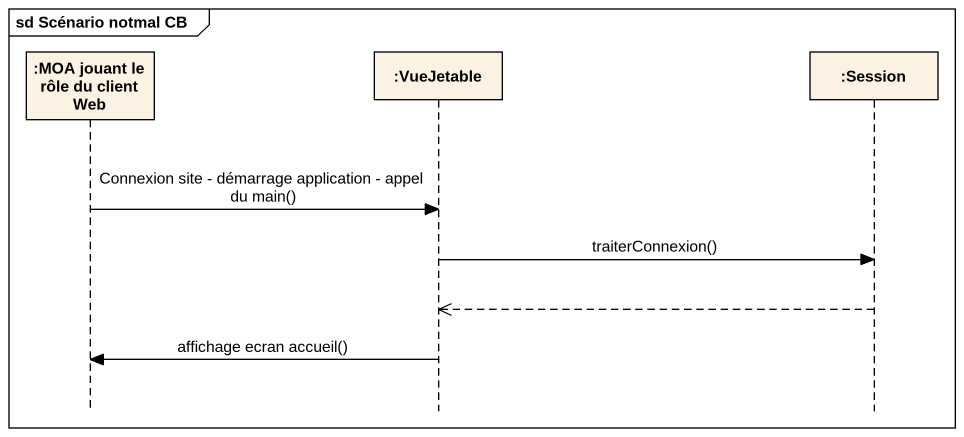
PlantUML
@startuml
mainframe sd Scénario notmal CB
hide footbox
participant ":MOA jouant le rôle du client Web" as MOA_jouant_le_rôle_du
participant ":VueJetable" as VueJetable
participant ":Session" as Session

MOA_jouant_le_rôle_du -> VueJetable : Connexion site - démarrage application - appel du main()
VueJetable -> Session : traiterConnexion()
Session -->> VueJetable
VueJetable -> MOA_jouant_le_rôle_du : affichage ecran accueil()
@enduml
